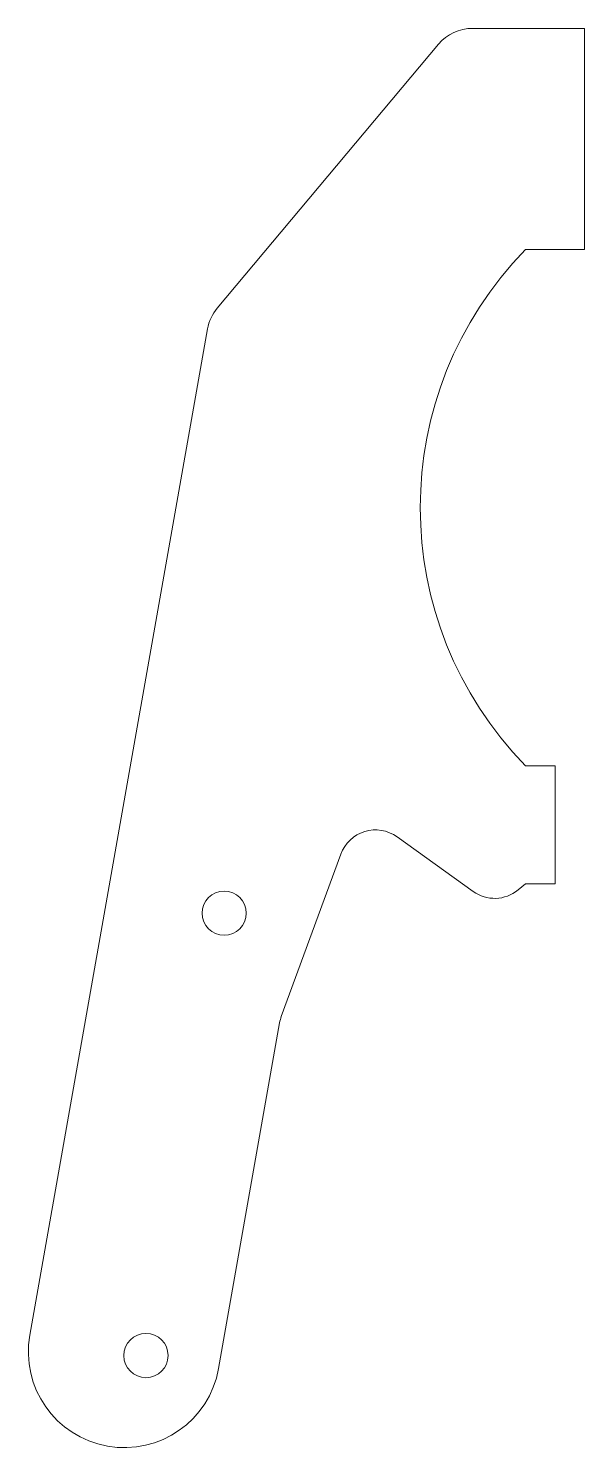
# Model space of a CAD drawing. Header units: millimetres. Extents: x -16.9 to 20.9, y -48.1 to 48.1.
import ezdxf

# ---------------------------------------------------------------- set-up
doc = ezdxf.new("R2010")
doc.units = ezdxf.units.MM

msp = doc.modelspace()

# ---------------------------------------------------------------- linework, layer by layer
at = {"color": 7, "linetype": 'Continuous', "lineweight": 15}
for p, q in [((20.864, 48.12), (13.262, 48.12)), ((20.864, 48.12), (20.864, 33.12)), ((10.964, 47.048), (-4.054, 29.15)), ((20.864, 33.12), (16.864, 33.12)), ((-4.71, 27.743), (-16.764, -40.489)), ((18.864, -1.88), (16.864, -1.88)), ((18.864, -1.88), (18.864, -9.88)), ((8.139, -6.701), (13.301, -10.406)), ((0.293, -18.886), (4.334, -7.871)), ((16.348, -10.305), (16.864, -9.88)), ((18.864, -9.88), (16.864, -9.88)), ((-3.963, -42.75), (0.178, -19.312))]:
    msp.add_line(p, q, dxfattribs=at)
for centre in [(-3.586, -11.88), (-8.886, -41.88)]:
    msp.add_circle(centre, 1.5, dxfattribs=at)
for centre, radius, start, end in [((13.262, 45.12), 3, 90, 140), ((34.717, 15.62), 25, 135.573, 224.427), ((-1.756, 27.221), 3, 140, 169.98113), ((6.681, -8.732), 2.5, 54.33185, 159.85444), ((14.759, -8.375), 2.5, 234.33185, 309.46576), ((2.64, -19.747), 2.5, 159.85444, 169.98113), ((-10.364, -41.62), 6.5, 169.98113, 349.98113)]:
    msp.add_arc(centre, radius, start, end, dxfattribs=at)

doc.saveas('drawing.dxf')
